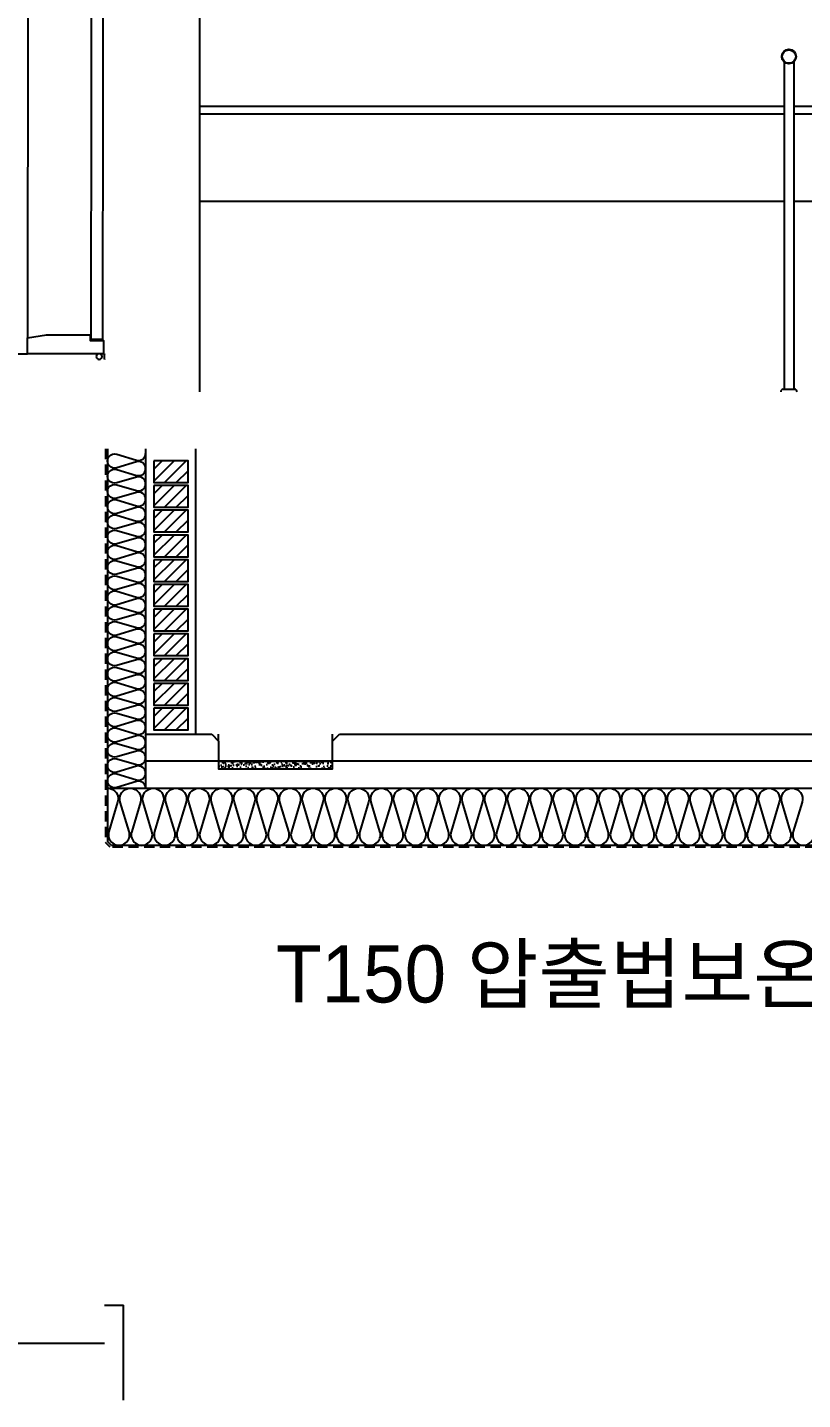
# Model space of a CAD drawing. Header units: millimetres. Extents: x -1320 to 172218, y -4077 to 50350.
# Drawn here: x 167197 to 169236, y 43751 to 47358 of the extents above; entities that cross this region are included whole.
import ezdxf
from ezdxf.enums import TextEntityAlignment as Align

# ---------------------------------------------------------------- set-up
doc = ezdxf.new("R2010")
doc.units = ezdxf.units.MM
doc.header["$LTSCALE"] = 60
doc.linetypes.add('HID', pattern=[2.3, 1.5, -0.8])
for name, color, linetype in [('A-ELE', 4, 'Continuous'), ('A-ELE-8', 8, 'Continuous'), ('A-ETC-8', 8, 'Continuous'), ('A-FIN', 6, 'Continuous'), ('A-FIN-8', 8, 'Continuous'), ('A-hat', 8, 'Continuous'), ('A-HAT-9', 9, 'Continuous'), ('A-HAT-WIREMESH', 9, 'g_mesh'), ('A-WALL', 3, 'Continuous'), ('A-WID', 4, 'Continuous'), ('A-WP', 1, 'HID'), ('A-무근', 4, 'Continuous'), ('INSUL', 8, 'Continuous'), ('ISL', 251, 'Continuous')]:
    doc.layers.add(name, color=color, linetype=linetype)
doc.layers.add('NOPLOT', color=191, linetype='Continuous', plot=False)
doc.layers.add('NOPLOT-단열', color=21, linetype='Continuous', plot=False)
doc.styles.add('Gdim', font='')
doc.styles.add('Gtx', font='')
doc.styles.get('Gdim').set_extended_font_data('Dotum')
doc.styles.get('Gtx').set_extended_font_data('Dotum')
doc.linetypes.add('g_mesh', pattern='A,10,-0.8,["X",Gdim,S=0.6,R=0,X=-0.15,Y=-0.3],-0.8', length=11.6)

# ---------------------------------------------------------------- blocks, each defined once
blk = doc.blocks.new('A$C7C3853E1')
at = {"layer": 'A-WID'}
for p in [(-350, 3560), (-300, 3810)]:
    blk.add_line(p, (-350, 3810), dxfattribs=at)
at = {"layer": 'NOPLOT'}
blk.add_line((0, 3710), (-300, 3710), dxfattribs=at)
blk = doc.blocks.new('A$Cab6a45e4')
at = {"layer": 'A-HAT-9'}
h = blk.add_hatch(dxfattribs=at)
h.set_pattern_fill('AR-SAND', color=256, scale=0.3)
h.set_pattern_definition([(37.5, (-113396.389, 321984.363), (-0.4800094, 14.6823971), [0, -11.5824, 0, -12.954, 0, -12.3825]), (7.5, (-113396.389, 321984.363), (13.4856985, 21.504753), [0, -6.2484, 0, -10.4394, 0, -4.0005]), (327.5, (-113405.761, 321984.363), (23.7297711, 0.04311554), [0, -3.81, 0, -13.716, 0, -17.907]), (317.5, (-113405.761, 321984.363), (22.9066936, 6.6878797), [0, -1.905, 0, -8.9916, 0, -10.287])])
h.paths.add_polyline_path([(0, 45), (300, 45), (300, 25), (0, 25)])
at = {"layer": 'A-FIN'}
for points in [[(-18, 116), (0, 98), (0, 25), (300, 25), (300, 98), (318, 116)], [(0, 45), (300, 45)]]:
    blk.add_lwpolyline(points, dxfattribs=at)
at = {"layer": 'NOPLOT'}
for p, q in [((0, 98), (0, 116)), ((300, 98), (300, 116))]:
    blk.add_line(p, q, dxfattribs=at)

msp = doc.modelspace()

# ---------------------------------------------------------------- hatches: boundary and pattern name
at = {"layer": 'A-hat', "lineweight": -3}
h = msp.add_hatch(dxfattribs=at)
h.set_pattern_fill('ANSI31', color=256, scale=7, style=0)
h.set_pattern_definition([(45, (84444.026, 48540.126), (-15.715448, 15.715448), [])])
h.paths.add_polyline_path([(167620, 46218.5), (167530, 46218.5), (167530, 46161.5), (167620, 46161.5)])
h = msp.add_hatch(dxfattribs=at)
h.set_pattern_fill('ANSI31', color=256, scale=7, style=0)
h.set_pattern_definition([(45, (84444.026, 48475.126), (-15.715448, 15.715448), [])])
h.paths.add_polyline_path([(167620, 46153.5), (167530, 46153.5), (167530, 46096.5), (167620, 46096.5)])
h = msp.add_hatch(dxfattribs=at)
h.set_pattern_fill('ANSI31', color=256, scale=7, style=0)
h.set_pattern_definition([(45, (84444.026, 48410.126), (-15.715448, 15.715448), [])])
h.paths.add_polyline_path([(167620, 46088.5), (167530, 46088.5), (167530, 46031.5), (167620, 46031.5)])
h = msp.add_hatch(dxfattribs=at)
h.set_pattern_fill('ANSI31', color=256, scale=7, style=0)
h.set_pattern_definition([(45, (84444.026, 48345.126), (-15.715448, 15.715448), [])])
h.paths.add_polyline_path([(167620, 46023.5), (167530, 46023.5), (167530, 45966.5), (167620, 45966.5)])
h = msp.add_hatch(dxfattribs=at)
h.set_pattern_fill('ANSI31', color=256, scale=7, style=0)
h.set_pattern_definition([(45, (84444.026, 48280.126), (-15.715448, 15.715448), [])])
h.paths.add_polyline_path([(167620, 45958.5), (167530, 45958.5), (167530, 45901.5), (167620, 45901.5)])
h = msp.add_hatch(dxfattribs=at)
h.set_pattern_fill('ANSI31', color=256, scale=7, style=0)
h.set_pattern_definition([(45, (84444.026, 48215.126), (-15.715448, 15.715448), [])])
h.paths.add_polyline_path([(167620, 45893.5), (167530, 45893.5), (167530, 45836.5), (167620, 45836.5)])
h = msp.add_hatch(dxfattribs=at)
h.set_pattern_fill('ANSI31', color=256, scale=7, style=0)
h.set_pattern_definition([(45, (84444.026, 48150.126), (-15.715448, 15.715448), [])])
h.paths.add_polyline_path([(167620, 45828.5), (167530, 45828.5), (167530, 45771.5), (167620, 45771.5)])
h = msp.add_hatch(dxfattribs=at)
h.set_pattern_fill('ANSI31', color=256, scale=7, style=0)
h.set_pattern_definition([(45, (84444.026, 48085.126), (-15.715448, 15.715448), [])])
h.paths.add_polyline_path([(167620, 45763.5), (167530, 45763.5), (167530, 45706.5), (167620, 45706.5)])
h = msp.add_hatch(dxfattribs=at)
h.set_pattern_fill('ANSI31', color=256, scale=7, style=0)
h.set_pattern_definition([(45, (84444.026, 48020.126), (-15.715448, 15.715448), [])])
h.paths.add_polyline_path([(167620, 45698.5), (167530, 45698.5), (167530, 45641.5), (167620, 45641.5)])
h = msp.add_hatch(dxfattribs=at)
h.set_pattern_fill('ANSI31', color=256, scale=7, style=0)
h.set_pattern_definition([(45, (84444.026, 47955.126), (-15.715448, 15.715448), [])])
h.paths.add_polyline_path([(167620, 45633.5), (167530, 45633.5), (167530, 45576.5), (167620, 45576.5)])
h = msp.add_hatch(dxfattribs=at)
h.set_pattern_fill('ANSI31', color=256, scale=7, style=0)
h.set_pattern_definition([(45, (84444.026, 47890.126), (-15.715448, 15.715448), [])])
h.paths.add_polyline_path([(167620, 45568.5), (167530, 45568.5), (167530, 45511.5), (167620, 45511.5)])

# ---------------------------------------------------------------- linework, layer by layer
at = {"layer": 'A-ELE'}
msp.add_circle((169200, 47281, 0), 19, dxfattribs=at)
at = {"layer": 'A-ELE', "color": 9}
msp.add_circle((169200, 47281, 0), 17.7, dxfattribs=at)
at = {"layer": 'A-ELE-8'}
for p, q in [((167650.1, 48600, 0), (167650.1, 46400, 0)), ((169187.3, 47266.9, 0), (169187.3, 46406.6, 0)), ((169212.7, 47266.9, 0), (169212.7, 46406.6, 0)), ((169187.3, 47149.8), (167650.2, 47149.8, 0)), ((171379.8, 47150), (169212.7, 47149.8)), ((169187.3, 47130, 0), (167650.1, 47130, 0)), ((170849.8, 47130, 0), (169212.7, 47130, 0)), ((169187.3, 46900, 0), (167650.1, 46900, 0)), ((170849.8, 46900, 0), (169212.7, 46900, 0))]:
    msp.add_line(p, q, dxfattribs=at)
at = {"layer": 'A-ELE-8', "ltscale": 20}
msp.add_line((167200, 48558), (167197.5, 46542), dxfattribs=at)
at = {"layer": 'A-ETC-8'}
msp.add_arc((167420.5, 46492.5), 21.8, 159.9092, 200.0908, dxfattribs=at)
at = {"layer": 'A-ETC-8', "extrusion": (0, 0, -1)}
msp.add_ellipse((167386, 46492.5), major_axis=(-7.59, 0), ratio=0.987937, dxfattribs=at)
at = {"layer": 'A-FIN'}
for p, q in [((169184.9, 46406.6, 0), (169215.1, 46406.6, 0)), ((167640, 45500), (167640, 46250)), ((167508, 45500), (167682, 45500)), ((167508, 45500), (167682, 45500)), ((168018, 45500), (170281.8, 45500))]:
    msp.add_line(p, q, dxfattribs=at)
for centre, start, end in [((169184.9, 46400, 0), 90, 180), ((169215.1, 46400, 0), 0, 90)]:
    msp.add_arc(centre, 6.61, start, end, dxfattribs=at)
at = {"layer": 'A-FIN-8'}
for p, q in [((167408, 46250), (167408, 45218.2)), ((167418.2, 45208), (167408, 45218.2)), ((170881.5, 45208), (167418.2, 45208))]:
    msp.add_line(p, q, dxfattribs=at)
at = {"layer": 'A-HAT-WIREMESH', "ltscale": 0.6}
msp.add_line((170342, 45429), (167508, 45429), dxfattribs=at)
at = {"layer": 'A-WALL', "elevation": 0}
for points in [[(167530, 46218.5), (167530, 46161.5), (167620, 46161.5), (167620, 46218.5)], [(167530, 46153.5), (167530, 46096.5), (167620, 46096.5), (167620, 46153.5)], [(167530, 46088.5), (167530, 46031.5), (167620, 46031.5), (167620, 46088.5)], [(167530, 46023.5), (167530, 45966.5), (167620, 45966.5), (167620, 46023.5)], [(167530, 45958.5), (167530, 45901.5), (167620, 45901.5), (167620, 45958.5)], [(167530, 45893.5), (167530, 45836.5), (167620, 45836.5), (167620, 45893.5)], [(167530, 45828.5), (167530, 45771.5), (167620, 45771.5), (167620, 45828.5)], [(167530, 45763.5), (167530, 45706.5), (167620, 45706.5), (167620, 45763.5)], [(167530, 45698.5), (167530, 45641.5), (167620, 45641.5), (167620, 45698.5)], [(167530, 45633.5), (167530, 45576.5), (167620, 45576.5), (167620, 45633.5)], [(167530, 45568.5), (167530, 45511.5), (167620, 45511.5), (167620, 45568.5)]]:
    msp.add_lwpolyline(points, close=True, dxfattribs=at)
at = {"layer": 'A-WID', "elevation": 0}
for points in [[(167397.5, 48562), (167395, 46537.5), (167365, 46537.5), (167367.5, 48562)], [(167397.5, 46500), (167197.5, 46500), (167197.5, 46542), (167197.5, 46542), (167247.5, 46550), (167262.5, 46550), (167262.5, 46550), (167362.5, 46550), (167362.5, 46535), (167397.5, 46535), (167397.5, 46527), (167397.5, 46527), (167397.5, 46500)]]:
    msp.add_lwpolyline(points, close=True, dxfattribs=at)
at = {"layer": 'A-WP', "ltscale": 0.3}
for p, q in [((167403, 46250), (167403, 45215.1)), ((167415.1, 45203), (167403, 45215.1)), ((170884.6, 45203), (167415.1, 45203))]:
    msp.add_line(p, q, dxfattribs=at)
at = {"layer": 'A-무근'}
msp.add_line((161750, 46500), (167197.5, 46500, 0), dxfattribs=at)
at = {"layer": 'INSUL'}
for p, q in [((167508, 46250), (167508, 45358)), ((167408, 45358), (170891.8, 45358))]:
    msp.add_line(p, q, dxfattribs=at)
at = {"layer": 'ISL', "elevation": 0}
for points in [[(167508, 45358, 0.509267), (167483.8, 45375.7), (167432.2, 45360.4, -1.372593), (167432.2, 45395.7), (167483.8, 45380.4, 0.509267), (167508, 45398, 0.509267), (167483.8, 45415.7), (167432.2, 45400.4, -1.372593), (167432.2, 45435.7), (167483.8, 45420.4, 0.509267), (167508, 45438, 0.509267), (167483.8, 45455.7), (167432.2, 45440.4, -1.372593), (167432.2, 45475.7), (167483.8, 45460.4, 0.509267), (167508, 45478, 0.509267), (167483.8, 45495.7), (167432.2, 45480.4, -1.372593), (167432.2, 45515.7), (167483.8, 45500.4, 0.509267), (167508, 45518, 0.509267), (167483.8, 45535.7), (167432.2, 45520.4, -1.372593), (167432.2, 45555.7), (167483.8, 45540.4, 0.509267), (167508, 45558, 0.509267), (167483.8, 45575.7), (167432.2, 45560.4, -1.372593), (167432.2, 45595.7), (167483.8, 45580.4, 0.509267), (167508, 45598, 0.509267), (167483.8, 45615.7), (167432.2, 45600.4, -1.372593), (167432.2, 45635.7), (167483.8, 45620.4, 0.509267), (167508, 45638, 0.509267), (167483.8, 45655.7), (167432.2, 45640.4, -1.372593), (167432.2, 45675.7), (167483.8, 45660.4, 0.509267), (167508, 45678, 0.509267), (167483.8, 45695.7), (167432.2, 45680.4, -1.372593), (167432.2, 45715.7), (167483.8, 45700.4, 0.509267), (167508, 45718, 0.509267), (167483.8, 45735.7), (167432.2, 45720.4, -1.372593), (167432.2, 45755.7), (167483.8, 45740.4, 0.509267), (167508, 45758, 0.509267), (167483.8, 45775.7), (167432.2, 45760.4, -1.372593), (167432.2, 45795.7), (167483.8, 45780.4, 0.509267), (167508, 45798, 0.509267), (167483.8, 45815.7), (167432.2, 45800.4, -1.372593), (167432.2, 45835.7), (167483.8, 45820.4, 0.509267), (167508, 45838, 0.509267), (167483.8, 45855.7), (167432.2, 45840.4, -1.372593), (167432.2, 45875.7), (167483.8, 45860.4, 0.509267), (167508, 45878, 0.509267), (167483.8, 45895.7), (167432.2, 45880.4, -1.372593), (167432.2, 45915.7), (167483.8, 45900.4, 0.509267), (167508, 45918, 0.509267), (167483.8, 45935.7), (167432.2, 45920.4, -1.372593), (167432.2, 45955.7), (167483.8, 45940.4, 0.509267), (167508, 45958, 0.509267), (167483.8, 45975.7), (167432.2, 45960.4, -1.372593), (167432.2, 45995.7), (167483.8, 45980.4, 0.509267), (167508, 45998, 0.509267), (167483.8, 46015.7), (167432.2, 46000.4, -1.372593), (167432.2, 46035.7), (167483.8, 46020.4, 0.509267), (167508, 46038, 0.509267), (167483.8, 46055.7), (167432.2, 46040.4, -1.372593), (167432.2, 46075.7), (167483.8, 46060.4, 0.509267), (167508, 46078, 0.509267), (167483.8, 46095.7), (167432.2, 46080.4, -1.372593), (167432.2, 46115.7), (167483.8, 46100.4, 0.509267), (167508, 46118, 0.509267), (167483.8, 46135.7), (167432.2, 46120.4, -1.372593), (167432.2, 46155.7), (167483.8, 46140.4, 0.509267), (167508, 46158, 0.509267), (167483.8, 46175.7), (167432.2, 46160.4, -1.372593), (167432.2, 46195.7), (167483.8, 46180.4, 0.509267), (167508, 46198, 0.509267), (167483.8, 46215.7), (167432.2, 46200.4, -1.372593), (167432.2, 46235.7), (167483.8, 46220.4, 0.509267), (167508, 46238)], [(167408, 45358, -0.509267), (167434.5, 45321.6), (167411.5, 45244.4, 1.372593), (167464.5, 45244.4), (167441.5, 45321.6, -0.509267), (167468, 45358, -0.509267), (167494.5, 45321.6), (167471.5, 45244.4, 1.372593), (167524.5, 45244.4), (167501.5, 45321.6, -0.509267), (167528, 45358, -0.509267), (167554.5, 45321.6), (167531.5, 45244.4, 1.372593), (167584.5, 45244.4), (167561.5, 45321.6, -0.509267), (167588, 45358, -0.509267), (167614.5, 45321.6), (167591.5, 45244.4, 1.372593), (167644.5, 45244.4), (167621.5, 45321.6, -0.509267), (167648, 45358, -0.509267), (167674.5, 45321.6), (167651.5, 45244.4, 1.372593), (167704.5, 45244.4), (167681.5, 45321.6, -0.509267), (167708, 45358, -0.509267), (167734.5, 45321.6), (167711.5, 45244.4, 1.372593), (167764.5, 45244.4), (167741.5, 45321.6, -0.509267), (167768, 45358, -0.509267), (167794.5, 45321.6), (167771.5, 45244.4, 1.372593), (167824.5, 45244.4), (167801.5, 45321.6, -0.509267), (167828, 45358, -0.509267), (167854.5, 45321.6), (167831.5, 45244.4, 1.372593), (167884.5, 45244.4), (167861.5, 45321.6, -0.509267), (167888, 45358, -0.509267), (167914.5, 45321.6), (167891.5, 45244.4, 1.372593), (167944.5, 45244.4), (167921.5, 45321.6, -0.509267), (167948, 45358, -0.509267), (167974.5, 45321.6), (167951.5, 45244.4, 1.372593), (168004.5, 45244.4), (167981.5, 45321.6, -0.509267), (168008, 45358, -0.509267), (168034.5, 45321.6), (168011.5, 45244.4, 1.372593), (168064.5, 45244.4), (168041.5, 45321.6, -0.509267), (168068, 45358, -0.509267), (168094.5, 45321.6), (168071.5, 45244.4, 1.372593), (168124.5, 45244.4), (168101.5, 45321.6, -0.509267), (168128, 45358, -0.509267), (168154.5, 45321.6), (168131.5, 45244.4, 1.372593), (168184.5, 45244.4), (168161.5, 45321.6, -0.509267), (168188, 45358, -0.509267), (168214.5, 45321.6), (168191.5, 45244.4, 1.372593), (168244.5, 45244.4), (168221.5, 45321.6, -0.509267), (168248, 45358, -0.509267), (168274.5, 45321.6), (168251.5, 45244.4, 1.372593), (168304.5, 45244.4), (168281.5, 45321.6, -0.509267), (168308, 45358, -0.509267), (168334.5, 45321.6), (168311.5, 45244.4, 1.372593), (168364.5, 45244.4), (168341.5, 45321.6, -0.509267), (168368, 45358, -0.509267), (168394.5, 45321.6), (168371.5, 45244.4, 1.372593), (168424.5, 45244.4), (168401.5, 45321.6, -0.509267), (168428, 45358, -0.509267), (168454.5, 45321.6), (168431.5, 45244.4, 1.372593), (168484.5, 45244.4), (168461.5, 45321.6, -0.509267), (168488, 45358, -0.509267), (168514.5, 45321.6), (168491.5, 45244.4, 1.372593), (168544.5, 45244.4), (168521.5, 45321.6, -0.509267), (168548, 45358, -0.509267), (168574.5, 45321.6), (168551.5, 45244.4, 1.372593), (168604.5, 45244.4), (168581.5, 45321.6, -0.509267), (168608, 45358, -0.509267), (168634.5, 45321.6), (168611.5, 45244.4, 1.372593), (168664.5, 45244.4), (168641.5, 45321.6, -0.509267), (168668, 45358, -0.509267), (168694.5, 45321.6), (168671.5, 45244.4, 1.372593), (168724.5, 45244.4), (168701.5, 45321.6, -0.509267), (168728, 45358, -0.509267), (168754.5, 45321.6), (168731.5, 45244.4, 1.372593), (168784.5, 45244.4), (168761.5, 45321.6, -0.509267), (168788, 45358, -0.509267), (168814.5, 45321.6), (168791.5, 45244.4, 1.372593), (168844.5, 45244.4), (168821.5, 45321.6, -0.509267), (168848, 45358, -0.509267), (168874.5, 45321.6), (168851.5, 45244.4, 1.372593), (168904.5, 45244.4), (168881.5, 45321.6, -0.509267), (168908, 45358, -0.509267), (168934.5, 45321.6), (168911.5, 45244.4, 1.372593), (168964.5, 45244.4), (168941.5, 45321.6, -0.509267), (168968, 45358, -0.509267), (168994.5, 45321.6), (168971.5, 45244.4, 1.372593), (169024.5, 45244.4), (169001.5, 45321.6, -0.509267), (169028, 45358, -0.509267), (169054.5, 45321.6), (169031.5, 45244.4, 1.372593), (169084.5, 45244.4), (169061.5, 45321.6, -0.509267), (169088, 45358, -0.509267), (169114.5, 45321.6), (169091.5, 45244.4, 1.372593), (169144.5, 45244.4), (169121.5, 45321.6, -0.509267), (169148, 45358, -0.509267), (169174.5, 45321.6), (169151.5, 45244.4, 1.372593), (169204.5, 45244.4), (169181.5, 45321.6, -0.509267), (169208, 45358, -0.509267), (169234.5, 45321.6), (169211.5, 45244.4, 1.372593), (169264.5, 45244.4)]]:
    msp.add_lwpolyline(points, format="xyb", dxfattribs=at)

# ---------------------------------------------------------------- block references
at = {"layer": 'A-ELE-8', "xscale": -1}
msp.add_blockref('A$C7C3853E1', (167100, 40190), dxfattribs=at)
at = {"layer": 'A-FIN'}
msp.add_blockref('A$Cab6a45e4', (167700, 45384), dxfattribs=at)

# ---------------------------------------------------------------- texts
at = {"layer": 'NOPLOT-단열', "style": 'Gtx'}
msp.add_text('T150 압출법보온판 특호', height=150, dxfattribs=at).set_placement((167851.1, 44870.1), align=Align.MIDDLE_LEFT)

doc.saveas('drawing.dxf')
